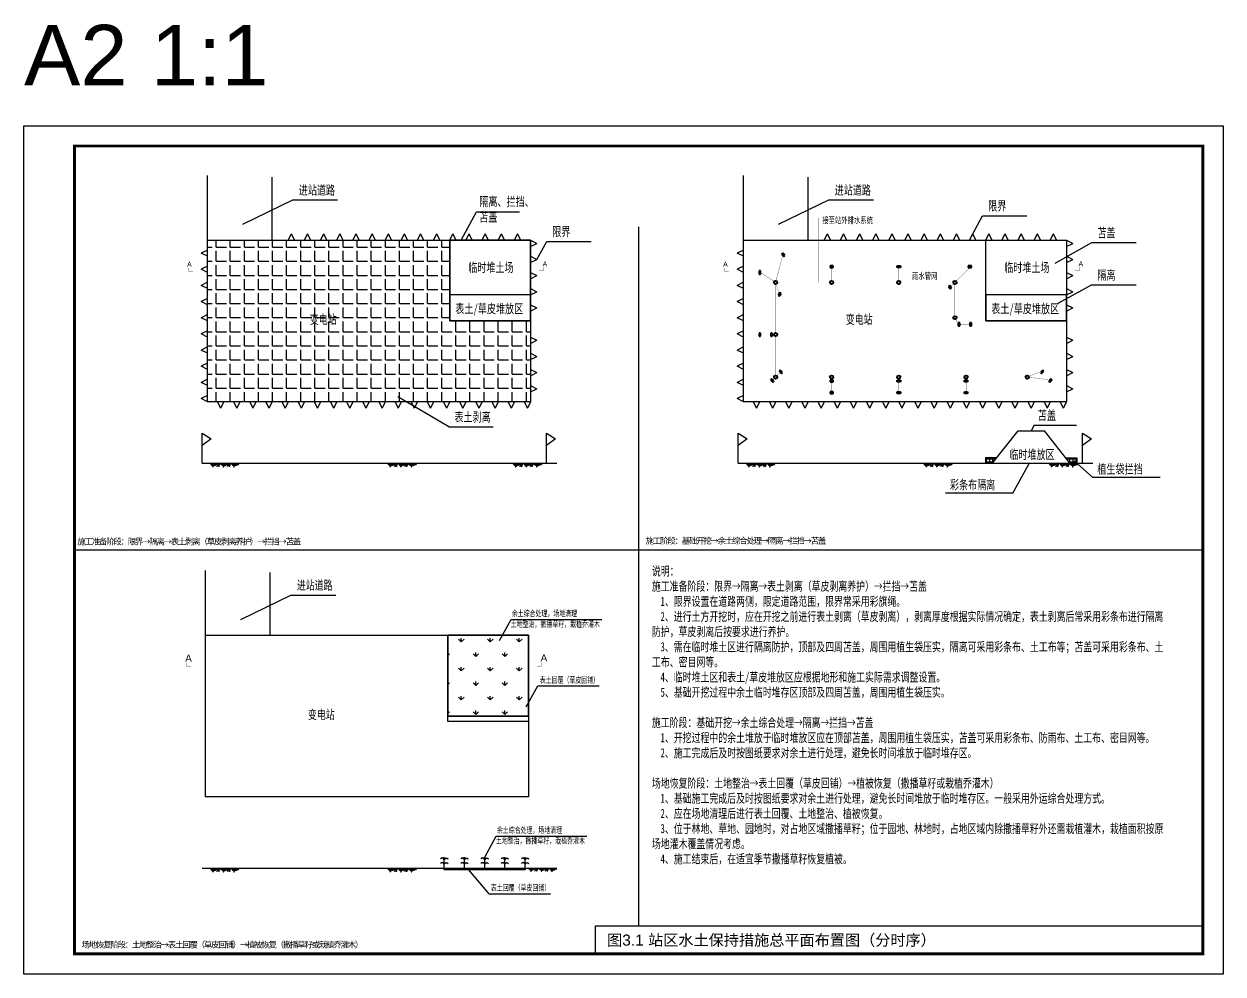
# Model space of a CAD drawing. Header units: millimetres. Extents: x 341 to 4563, y -2787 to 1016.
# Drawn here: x 341 to 935, y 149 to 619 of the extents above; entities that cross this region are included whole.
import ezdxf

# ---------------------------------------------------------------- set-up
doc = ezdxf.new("R2010")
doc.units = ezdxf.units.MM
doc.layers.add('yichutu', color=7, linetype='Continuous', true_color=0xffffff, plot=False)
for name, color, linetype in [('图名和图名范围', 7, 'Continuous'), ('表格图框层TK', 7, 'Continuous'), ('说明文字-多行文字', 7, 'Continuous')]:
    doc.layers.add(name, color=color, linetype=linetype)
doc.layers.add('雨水管', color=6, linetype='Continuous', lineweight=40)
doc.styles.add('HZ', font='romans.shx', dxfattribs={"width": 0.7, "bigfont": 'hztxt.shx'})
doc.styles.get("Standard").update_dxf_attribs({"font": 'arial.ttf'})

# ---------------------------------------------------------------- blocks, each defined once
blk = doc.blocks.new('草籽1')
h = blk.add_hatch(color=3)
h.dxf.hatch_style = 1
edge = h.paths.add_edge_path()
edge.add_spline(control_points=[(0, 6.63), (-0.4, 6.95), (-1.23, 7.6), (-2.09, 6.96), (-2.54, 6.63)], knot_values=[0, 0, 0, 0, 1.361866, 2.847641, 2.847641, 2.847641, 2.847641], degree=3, periodic=0)
edge.add_spline(control_points=[(-2.54, 6.63), (-2.08, 6.87), (-1.11, 7.37), (-0.38, 6.52), (0, 6.07)], knot_values=[0, 0, 0, 0, 1.379165, 2.944501, 2.944501, 2.944501, 2.944501], degree=3, periodic=0)
edge.add_line((0, 6.07), (0, 6.63))
edge = h.paths.add_edge_path()
edge.add_line((0, 3.02), (0, 3.59))
edge.add_spline(control_points=[(0, 3.59), (-0.4, 3.9), (-1.23, 4.55), (-2.09, 3.92), (-2.54, 3.59)], knot_values=[0, 0, 0, 0, 1.361866, 2.847641, 2.847641, 2.847641, 2.847641], degree=3, periodic=0)
edge.add_spline(control_points=[(-2.54, 3.59), (-2.08, 3.82), (-1.11, 4.33), (-0.38, 3.48), (0, 3.02)], knot_values=[0, 0, 0, 0, 1.379165, 2.944501, 2.944501, 2.944501, 2.944501], degree=3, periodic=0)
h = blk.add_hatch(color=3)
h.dxf.hatch_style = 1
edge = h.paths.add_edge_path()
edge.add_spline(control_points=[(0, 6.63), (0.4, 6.95), (1.23, 7.6), (2.09, 6.96), (2.54, 6.63)], knot_values=[0, 0, 0, 0, 1.361866, 2.847641, 2.847641, 2.847641, 2.847641], degree=3, periodic=0)
edge.add_spline(control_points=[(2.54, 6.63), (2.08, 6.87), (1.11, 7.37), (0.38, 6.52), (0, 6.07)], knot_values=[0, 0, 0, 0, 1.379165, 2.944501, 2.944501, 2.944501, 2.944501], degree=3, periodic=0)
edge.add_line((0, 6.07), (0, 6.63))
edge = h.paths.add_edge_path()
edge.add_line((0, 3.02), (0, 3.59))
edge.add_spline(control_points=[(0, 3.59), (0.4, 3.9), (1.23, 4.55), (2.09, 3.92), (2.54, 3.59)], knot_values=[0, 0, 0, 0, 1.361866, 2.847641, 2.847641, 2.847641, 2.847641], degree=3, periodic=0)
edge.add_spline(control_points=[(2.54, 3.59), (2.08, 3.82), (1.11, 4.33), (0.38, 3.48), (0, 3.02)], knot_values=[0, 0, 0, 0, 1.379165, 2.944501, 2.944501, 2.944501, 2.944501], degree=3, periodic=0)
at = {"color": 3}
blk.add_line((0, 0), (0, 7.77), dxfattribs=at)
for points in [[(0, 6.63), (-1.2, 7.27), (-2.54, 6.63)], [(0, 6.07), (-1.23, 7.04), (-2.54, 6.63)], [(0, 3.59), (-1.2, 4.23), (-2.54, 3.59)], [(0, 3.02), (-1.23, 4), (-2.54, 3.59)], [(0, 6.63), (1.2, 7.27), (2.54, 6.63)], [(0, 6.07), (1.23, 7.04), (2.54, 6.63)], [(0, 3.59), (1.2, 4.23), (2.54, 3.59)], [(0, 3.02), (1.23, 4), (2.54, 3.59)]]:
    blk.add_spline(points, degree=3, dxfattribs=at)
blk = doc.blocks.new('DM-00')
for p, q in [((-17.1, 0.1), (-17.2, -0.3)), ((-8.1, 0.1), (-8.2, -0.3)), ((-24.4, -0.1), (-24.2, -0.1)), ((-24.2, -0.1), (-24.1, -0.1)), ((-24.1, -0.1), (-24, -0.1)), ((-24, -0.1), (-23.8, -0.2)), ((-23.8, -0.2), (-23.6, -0.2)), ((-23.7, -0.4), (-23.8, -0.5)), ((-23.8, -0.5), (-23.7, -0.6)), ((-21.3, -0.4), (-23.7, -0.4)), ((-23.7, -0.6), (-22.5, -0.6)), ((-23.6, -0.2), (-23.4, -0.2)), ((-23.4, -0.2), (-23.3, -0.3)), ((-23.3, -0.7), (-23.4, -0.8)), ((-23.4, -0.8), (-23.4, -0.9)), ((-23.4, -0.9), (-23, -0.9)), ((-23.3, -0.3), (-22.8, -0.3)), ((-21.1, -0.7), (-23.3, -0.7)), ((-23, -0.9), (-22.8, -0.9)), ((-22.8, -0.3), (-22.7, -0.2)), ((-22.8, -0.9), (-22.7, -0.9)), ((-22.7, -1.2), (-22.8, -1.2)), ((-22.8, -1.2), (-22.7, -1.3)), ((-22.7, -0.2), (-22.5, -0.2)), ((-22.7, -0.9), (-22.5, -1)), ((-21.5, -1.2), (-22.7, -1.2)), ((-22.7, -1.3), (-22.4, -1.3)), ((-22.4, -2.5), (-22.6, -2.6)), ((-22.5, -0.2), (-22, -0.2)), ((-22.5, -0.6), (-22.3, -0.6)), ((-22.5, -1), (-22.1, -1)), ((-22.4, -1.3), (-22.3, -1.3)), ((-21.9, -1.4), (-22.4, -1.4)), ((-22.4, -1.4), (-22.4, -1.6)), ((-22.4, -1.6), (-22.3, -1.6)), ((-22.3, -2.3), (-22.4, -2.3)), ((-22.4, -2.3), (-22.3, -2.4)), ((-22.3, -2.4), (-22.4, -2.5)), ((-22.3, -0.6), (-21.7, -0.6)), ((-22.3, -1.3), (-22.1, -1.3)), ((-22.3, -1.6), (-22.1, -1.6)), ((-22.2, -1.8), (-22.3, -1.9)), ((-22.3, -1.9), (-22.2, -1.9)), ((-22.2, -2.1), (-22.3, -2.1)), ((-22.3, -2.1), (-22.2, -2.2)), ((-22.2, -2.2), (-22.3, -2.3)), ((-22.1, -1.8), (-22.2, -1.8)), ((-22.2, -1.9), (-22.1, -1.9)), ((-22.1, -2.1), (-22.2, -2.1)), ((-22.1, -1), (-21.9, -0.9)), ((-22.1, -1.3), (-22, -1.3)), ((-22.1, -1.6), (-22, -1.6)), ((-22, -1.7), (-22.1, -1.8)), ((-22.1, -1.9), (-22, -2)), ((-22, -2), (-22.1, -2.1)), ((-22, -0.2), (-21.9, -0.1)), ((-22, -1.3), (-21.8, -1.4)), ((-22, -1.6), (-21.9, -1.7)), ((-21.9, -1.7), (-22, -1.7)), ((-21.9, -0.1), (-20.9, -0.1)), ((-21.9, -0.9), (-21.3, -0.9)), ((-21.8, -1.5), (-21.9, -1.4)), ((-21.8, -1.4), (-21.5, -1.4)), ((-21.4, -1.5), (-21.8, -1.5)), ((-21.7, -0.6), (-21.5, -0.5)), ((-21.5, -0.5), (-21.1, -0.5)), ((-21.4, -1.2), (-21.5, -1.2)), ((-21.5, -1.4), (-21.4, -1.3)), ((-21.1, -1.2), (-21.4, -1.2)), ((-21.4, -1.3), (-21.3, -1.4)), ((-21.3, -1.4), (-21.4, -1.5)), ((-21.1, -0.4), (-21.3, -0.4)), ((-21.3, -0.9), (-21.2, -1)), ((-21.2, -1), (-21.1, -1)), ((-19, -0.4), (-21.1, -0.4)), ((-21.1, -0.5), (-20.8, -0.6)), ((-20.8, -0.8), (-21.1, -0.7)), ((-21.1, -1), (-21, -1)), ((-20.9, -1.2), (-21.1, -1.2)), ((-21, -1), (-20.9, -1)), ((-20.9, -0.1), (-20.8, -0.2)), ((-20.9, -1), (-20.6, -0.9)), ((-20.7, -1.2), (-20.9, -1.2)), ((-20.8, -0.2), (-20.3, -0.2)), ((-20.8, -0.6), (-19.9, -0.6)), ((-20.5, -0.8), (-20.8, -0.8)), ((-20.5, -1.2), (-20.7, -1.2)), ((-20.6, -0.9), (-20.5, -0.9)), ((-20.3, -0.8), (-20.5, -0.8)), ((-20.5, -0.9), (-20.4, -1)), ((-20.4, -1.2), (-20.5, -1.2)), ((-20.4, -1), (-20.2, -1)), ((-20.3, -1.2), (-20.4, -1.2)), ((-20.3, -0.2), (-18.5, -0.2)), ((-20.3, -0.2), (-18.5, -0.2)), ((-19.7, -0.8), (-20.3, -0.8)), ((-19.7, -0.8), (-20.3, -0.8)), ((-20.2, -1), (-20.3, -1.2)), ((-19.9, -0.6), (-19.8, -0.6)), ((-19.9, -0.6), (-19.8, -0.6)), ((-19.8, -0.6), (-19.7, -0.6)), ((-19.8, -0.6), (-19.7, -0.6)), ((-19.7, -0.6), (-19.6, -0.6)), ((-19.7, -0.6), (-19.6, -0.6)), ((-19.6, -0.8), (-19.7, -0.8)), ((-19.6, -0.8), (-19.7, -0.8)), ((-19.6, -0.6), (-19.6, -0.8)), ((-19.6, -0.6), (-19.6, -0.8)), ((-19, -1.9), (-19.1, -2.1)), ((-18.7, -0.3), (-19, -0.4)), ((-18.7, -0.3), (-19, -0.4)), ((-18.9, -1.8), (-19, -1.9)), ((-18.7, -1.6), (-18.9, -1.8)), ((-18.6, -0.3), (-18.7, -0.3)), ((-18.6, -0.3), (-18.7, -0.3)), ((-18.5, -1.6), (-18.7, -1.6)), ((-18.3, -0.3), (-18.6, -0.3)), ((-18.3, -0.3), (-18.6, -0.3)), ((-18.5, -0.2), (-18.3, -0.2)), ((-18.5, -0.2), (-18.3, -0.2)), ((-18.2, -1.3), (-18.5, -1.6)), ((-18.3, -0.2), (-18.2, -0.1)), ((-18.2, -0.1), (-18.3, -0.3)), ((-18.3, -0.2), (-18.2, -0.1)), ((-18.2, -0.1), (-18.3, -0.3)), ((-18.1, -1.3), (-18.2, -1.3)), ((-17.9, -1.1), (-18.1, -1.3)), ((-17.5, -0.8), (-17.9, -1.1)), ((-17.3, -0.3), (-17.5, -0.4)), ((-17.5, -0.4), (-17.5, -0.8)), ((-17.4, -2.1), (-17.5, -2.3)), ((-17.5, -2.3), (-17.5, -2.1)), ((-17.2, -2.1), (-17.4, -2.1)), ((-17.2, -0.3), (-17.3, -0.3)), ((-17.1, -1.8), (-17.2, -2.1)), ((-16.9, -1.1), (-17.1, -1.4)), ((-17.1, -1.4), (-17.1, -1.8)), ((-16.7, -0.9), (-16.9, -1.1)), ((-16.4, -0.3), (-16.7, -0.9)), ((-16.2, -0.1), (-16.4, -0.3)), ((-15.4, -0.1), (-15.2, -0.1)), ((-15.2, -0.1), (-15.1, -0.1)), ((-15.1, -0.1), (-15, -0.1)), ((-15, -0.1), (-14.8, -0.2)), ((-14.8, -0.2), (-14.6, -0.2)), ((-14.7, -0.4), (-14.8, -0.5)), ((-14.8, -0.5), (-14.7, -0.6)), ((-12.3, -0.4), (-14.7, -0.4)), ((-14.7, -0.6), (-13.5, -0.6)), ((-14.6, -0.2), (-14.4, -0.2)), ((-14.4, -0.2), (-14.3, -0.3)), ((-14.3, -0.7), (-14.4, -0.8)), ((-14.4, -0.8), (-14.4, -0.9)), ((-14.4, -0.9), (-14, -0.9)), ((-14.3, -0.3), (-13.8, -0.3)), ((-12.1, -0.7), (-14.3, -0.7)), ((-14, -0.9), (-13.8, -0.9)), ((-13.8, -0.3), (-13.7, -0.2)), ((-13.8, -0.9), (-13.7, -0.9)), ((-13.7, -1.2), (-13.8, -1.2)), ((-13.8, -1.2), (-13.7, -1.3)), ((-13.7, -0.2), (-13.5, -0.2)), ((-13.7, -0.9), (-13.5, -1)), ((-12.5, -1.2), (-13.7, -1.2)), ((-13.7, -1.3), (-13.4, -1.3)), ((-13.4, -2.5), (-13.6, -2.6)), ((-13.5, -0.2), (-13, -0.2)), ((-13.5, -0.6), (-13.3, -0.6)), ((-13.5, -1), (-13.1, -1)), ((-13.4, -1.3), (-13.3, -1.3)), ((-12.9, -1.4), (-13.4, -1.4)), ((-13.4, -1.4), (-13.4, -1.6)), ((-13.4, -1.6), (-13.3, -1.6)), ((-13.3, -2.3), (-13.4, -2.3)), ((-13.4, -2.3), (-13.3, -2.4)), ((-13.3, -2.4), (-13.4, -2.5)), ((-13.3, -0.6), (-12.7, -0.6)), ((-13.3, -1.3), (-13.1, -1.3)), ((-13.3, -1.6), (-13.1, -1.6)), ((-13.2, -1.8), (-13.3, -1.9)), ((-13.3, -1.9), (-13.2, -1.9)), ((-13.2, -2.1), (-13.3, -2.1)), ((-13.3, -2.1), (-13.2, -2.2)), ((-13.2, -2.2), (-13.3, -2.3)), ((-13.1, -1.8), (-13.2, -1.8)), ((-13.2, -1.9), (-13.1, -1.9)), ((-13.1, -2.1), (-13.2, -2.1)), ((-13.1, -1), (-12.9, -0.9)), ((-13.1, -1.3), (-13, -1.3)), ((-13.1, -1.6), (-13, -1.6)), ((-13, -1.7), (-13.1, -1.8)), ((-13.1, -1.9), (-13, -2)), ((-13, -2), (-13.1, -2.1)), ((-13, -0.2), (-12.9, -0.1)), ((-13, -1.3), (-12.8, -1.4)), ((-13, -1.6), (-12.9, -1.7)), ((-12.9, -1.7), (-13, -1.7)), ((-12.9, -0.1), (-11.9, -0.1)), ((-12.9, -0.9), (-12.3, -0.9)), ((-12.8, -1.5), (-12.9, -1.4)), ((-12.8, -1.4), (-12.5, -1.4)), ((-12.4, -1.5), (-12.8, -1.5)), ((-12.7, -0.6), (-12.5, -0.5)), ((-12.5, -0.5), (-12.1, -0.5)), ((-12.4, -1.2), (-12.5, -1.2)), ((-12.5, -1.4), (-12.4, -1.3)), ((-12.1, -1.2), (-12.4, -1.2)), ((-12.4, -1.3), (-12.3, -1.4)), ((-12.3, -1.4), (-12.4, -1.5)), ((-12.1, -0.4), (-12.3, -0.4)), ((-12.3, -0.9), (-12.2, -1)), ((-12.2, -1), (-12.1, -1)), ((-10, -0.4), (-12.1, -0.4)), ((-12.1, -0.5), (-11.8, -0.6)), ((-11.8, -0.8), (-12.1, -0.7)), ((-12.1, -1), (-12, -1)), ((-11.9, -1.2), (-12.1, -1.2)), ((-12, -1), (-11.9, -1)), ((-11.9, -0.1), (-11.8, -0.2)), ((-11.9, -1), (-11.6, -0.9)), ((-11.7, -1.2), (-11.9, -1.2)), ((-11.8, -0.2), (-11.3, -0.2)), ((-11.8, -0.6), (-10.9, -0.6)), ((-11.5, -0.8), (-11.8, -0.8)), ((-11.5, -1.2), (-11.7, -1.2)), ((-11.6, -0.9), (-11.5, -0.9)), ((-11.3, -0.8), (-11.5, -0.8)), ((-11.5, -0.9), (-11.4, -1)), ((-11.4, -1.2), (-11.5, -1.2)), ((-11.4, -1), (-11.2, -1)), ((-11.3, -1.2), (-11.4, -1.2)), ((-11.3, -0.2), (-9.5, -0.2)), ((-11.3, -0.2), (-9.5, -0.2)), ((-10.7, -0.8), (-11.3, -0.8)), ((-10.7, -0.8), (-11.3, -0.8)), ((-11.2, -1), (-11.3, -1.2)), ((-10.9, -0.6), (-10.8, -0.6)), ((-10.9, -0.6), (-10.8, -0.6)), ((-10.8, -0.6), (-10.7, -0.6)), ((-10.8, -0.6), (-10.7, -0.6)), ((-10.7, -0.6), (-10.6, -0.6)), ((-10.7, -0.6), (-10.6, -0.6)), ((-10.6, -0.8), (-10.7, -0.8)), ((-10.6, -0.8), (-10.7, -0.8)), ((-10.6, -0.6), (-10.6, -0.8)), ((-10.6, -0.6), (-10.6, -0.8)), ((-10, -1.9), (-10.1, -2.1)), ((-9.7, -0.3), (-10, -0.4)), ((-9.7, -0.3), (-10, -0.4)), ((-9.9, -1.8), (-10, -1.9)), ((-9.7, -1.6), (-9.9, -1.8)), ((-9.6, -0.3), (-9.7, -0.3)), ((-9.6, -0.3), (-9.7, -0.3)), ((-9.5, -1.6), (-9.7, -1.6)), ((-9.3, -0.3), (-9.6, -0.3)), ((-9.3, -0.3), (-9.6, -0.3)), ((-9.5, -0.2), (-9.3, -0.2)), ((-9.5, -0.2), (-9.3, -0.2)), ((-9.2, -1.3), (-9.5, -1.6)), ((-9.3, -0.2), (-9.2, -0.1)), ((-9.2, -0.1), (-9.3, -0.3)), ((-9.3, -0.2), (-9.2, -0.1)), ((-9.2, -0.1), (-9.3, -0.3)), ((-9.1, -1.3), (-9.2, -1.3)), ((-8.9, -1.1), (-9.1, -1.3)), ((-8.5, -0.8), (-8.9, -1.1)), ((-8.3, -0.3), (-8.5, -0.4)), ((-8.5, -0.4), (-8.5, -0.8)), ((-8.4, -2.1), (-8.5, -2.3)), ((-8.5, -2.3), (-8.5, -2.1)), ((-8.2, -2.1), (-8.4, -2.1)), ((-8.2, -0.3), (-8.3, -0.3)), ((-8.1, -1.8), (-8.2, -2.1)), ((-7.9, -1.1), (-8.1, -1.4)), ((-8.1, -1.4), (-8.1, -1.8)), ((-7.7, -0.9), (-7.9, -1.1)), ((-7.4, -0.3), (-7.7, -0.9)), ((-7.2, -0.1), (-7.4, -0.3)), ((-6.4, -0.1), (-6.2, -0.1)), ((-6.2, -0.1), (-6.1, -0.1)), ((-6.1, -0.1), (-6, -0.1)), ((-6, -0.1), (-5.8, -0.2)), ((-5.8, -0.2), (-5.6, -0.2)), ((-5.7, -0.4), (-5.8, -0.5)), ((-5.8, -0.5), (-5.7, -0.6)), ((-3.3, -0.4), (-5.7, -0.4)), ((-5.7, -0.6), (-4.5, -0.6)), ((-5.6, -0.2), (-5.4, -0.2)), ((-5.4, -0.2), (-5.3, -0.3)), ((-5.3, -0.7), (-5.4, -0.8)), ((-5.4, -0.8), (-5.4, -0.9)), ((-5.4, -0.9), (-5, -0.9)), ((-5.3, -0.3), (-4.8, -0.3)), ((-3.1, -0.7), (-5.3, -0.7)), ((-5, -0.9), (-4.8, -0.9)), ((-4.8, -0.3), (-4.7, -0.2)), ((-4.8, -0.9), (-4.7, -0.9)), ((-4.7, -1.2), (-4.8, -1.2)), ((-4.8, -1.2), (-4.7, -1.3)), ((-4.7, -0.2), (-4.5, -0.2)), ((-4.7, -0.9), (-4.5, -1)), ((-3.5, -1.2), (-4.7, -1.2)), ((-4.7, -1.3), (-4.4, -1.3)), ((-4.4, -2.5), (-4.6, -2.6)), ((-4.5, -0.2), (-4, -0.2)), ((-4.5, -0.6), (-4.3, -0.6)), ((-4.5, -1), (-4.1, -1)), ((-4.4, -1.3), (-4.3, -1.3)), ((-3.9, -1.4), (-4.4, -1.4)), ((-4.4, -1.4), (-4.4, -1.6)), ((-4.4, -1.6), (-4.3, -1.6)), ((-4.3, -2.3), (-4.4, -2.3)), ((-4.4, -2.3), (-4.3, -2.4)), ((-4.3, -2.4), (-4.4, -2.5)), ((-4.3, -0.6), (-3.7, -0.6)), ((-4.3, -1.3), (-4.1, -1.3)), ((-4.3, -1.6), (-4.1, -1.6)), ((-4.2, -1.8), (-4.3, -1.9)), ((-4.3, -1.9), (-4.2, -1.9)), ((-4.2, -2.1), (-4.3, -2.1)), ((-4.3, -2.1), (-4.2, -2.2)), ((-4.2, -2.2), (-4.3, -2.3)), ((-4.1, -1.8), (-4.2, -1.8)), ((-4.2, -1.9), (-4.1, -1.9)), ((-4.1, -2.1), (-4.2, -2.1)), ((-4.1, -1), (-3.9, -0.9)), ((-4.1, -1.3), (-4, -1.3)), ((-4.1, -1.6), (-4, -1.6)), ((-4, -1.7), (-4.1, -1.8)), ((-4.1, -1.9), (-4, -2)), ((-4, -2), (-4.1, -2.1)), ((-4, -0.2), (-3.9, -0.1)), ((-4, -1.3), (-3.8, -1.4)), ((-4, -1.6), (-3.9, -1.7)), ((-3.9, -1.7), (-4, -1.7)), ((-3.9, -0.1), (-2.9, -0.1)), ((-3.9, -0.9), (-3.3, -0.9)), ((-3.8, -1.5), (-3.9, -1.4)), ((-3.8, -1.4), (-3.5, -1.4)), ((-3.4, -1.5), (-3.8, -1.5)), ((-3.7, -0.6), (-3.5, -0.5)), ((-3.5, -0.5), (-3.1, -0.5)), ((-3.4, -1.2), (-3.5, -1.2)), ((-3.5, -1.4), (-3.4, -1.3)), ((-3.1, -1.2), (-3.4, -1.2)), ((-3.4, -1.3), (-3.3, -1.4)), ((-3.3, -1.4), (-3.4, -1.5)), ((-3.1, -0.4), (-3.3, -0.4)), ((-3.3, -0.9), (-3.2, -1)), ((-3.2, -1), (-3.1, -1)), ((-1, -0.4), (-3.1, -0.4)), ((-3.1, -0.5), (-2.8, -0.6)), ((-2.8, -0.8), (-3.1, -0.7)), ((-3.1, -1), (-3, -1)), ((-2.9, -1.2), (-3.1, -1.2)), ((-3, -1), (-2.9, -1)), ((-2.9, -0.1), (-2.8, -0.2)), ((-2.9, -1), (-2.6, -0.9)), ((-2.7, -1.2), (-2.9, -1.2)), ((-2.8, -0.2), (-2.3, -0.2)), ((-2.8, -0.6), (-1.9, -0.6)), ((-2.5, -0.8), (-2.8, -0.8)), ((-2.5, -1.2), (-2.7, -1.2)), ((-2.6, -0.9), (-2.5, -0.9)), ((-2.3, -0.8), (-2.5, -0.8)), ((-2.5, -0.9), (-2.4, -1)), ((-2.4, -1.2), (-2.5, -1.2)), ((-2.4, -1), (-2.2, -1)), ((-2.3, -1.2), (-2.4, -1.2)), ((-2.3, -0.2), (-0.5, -0.2)), ((-1.7, -0.8), (-2.3, -0.8)), ((-2.2, -1), (-2.3, -1.2)), ((-1.9, -0.6), (-1.8, -0.6)), ((-1.8, -0.6), (-1.7, -0.6)), ((-1.7, -0.6), (-1.6, -0.6)), ((-1.6, -0.8), (-1.7, -0.8)), ((-1.6, -0.6), (-1.6, -0.8)), ((-0.7, -0.3), (-1, -0.4)), ((-0.6, -0.3), (-0.7, -0.3)), ((-0.3, -0.3), (-0.6, -0.3)), ((-0.5, -0.2), (-0.3, -0.2)), ((-0.3, -0.2), (-0.2, -0.1)), ((-0.2, -0.1), (-0.3, -0.3))]:
    blk.add_line(p, q)
blk = doc.blocks.new('swysk_GHZT')
for p, q in [((-2.5, 2.5), (-2.5, 0)), ((2.5, 2.5), (-2.5, 2.5)), ((-2.5, 0), (2.5, 0)), ((0, 2.5), (0, 0)), ((2.5, 0), (2.5, 2.5))]:
    blk.add_line(p, q)
for points in [[(0, 0), (-2.5, 0), (-2.5, 2.5)], [(-2.5, 2.5), (0, 2.5), (0, 0)]]:
    blk.add_solid(points)
blk = doc.blocks.new('yct-594-420-594-420-1-2000')
at = {"layer": 'yichutu', "color": 7, "true_color": 0xffffff}
blk.add_lwpolyline([(0, 0), (0, 420), (594, 420), (594, 0)], close=True, dxfattribs=at)
blk.add_text('A2 1:1', height=30, dxfattribs=at).set_placement((0, 440))

msp = doc.modelspace()

# ---------------------------------------------------------------- hatches: boundary and pattern name
h = msp.add_hatch()
h.set_pattern_fill('ANGLE', color=256)
h.set_pattern_definition([(0, (-1302.8615, -1705.4885), (0, 6.985), [5.08, -1.905]), (90, (-1302.8615, -1705.4885), (-6.985, 4e-16), [5.08, -1.905])])
h.paths.add_polyline_path([(592.14, 472.21), (552.14, 472.21), (552.14, 432.21), (592.14, 432.21)])
h.paths.add_polyline_path([(552.14, 512.21), (432.14, 512.21), (432.14, 432.21), (552.14, 432.21), (552.14, 472.21)])
h.paths.add_polyline_path([(481.5, 468.19), (497.56, 468.19), (497.56, 477.05), (481.5, 477.05)], flags=24)
h = msp.add_hatch()
h.set_pattern_fill('NET', color=256, scale=0.5)
h.set_pattern_definition([(0, (-2707.7882, 2135.9186), (0, 1.5875), []), (90, (-2707.7882, 2135.9186), (-1.5875, 1e-16), [])])
h.paths.add_polyline_path([(862.79, 404.49), (857.23, 404.49), (859.54, 401.57), (862.79, 401.56)])
h.paths.add_polyline_path([(823.13, 404.49), (817.56, 404.49), (817.56, 401.58), (820.82, 401.58)])
at = {"true_color": 0x139b48}
h = msp.add_hatch(dxfattribs=at)
h.set_pattern_fill('GRASS', color=114, scale=0.4, style=0)
h.set_pattern_definition([(90, (-1302.8615, -1705.4885), (-7.184205, 7.184205), [1.905, -12.46341]), (45, (-1302.861, -1705.489), (-7.184205, 7.184205), [1.905, -8.255]), (135, (-1302.861, -1705.489), (-7.184205, -7.184205), [1.905, -8.255])])
h.paths.add_polyline_path([(551.19, 316.54), (551.19, 276.54), (591.19, 276.54), (591.19, 316.54)])

# ---------------------------------------------------------------- linework, layer by layer
for p, q in [((432.14, 512.21), (432.14, 544.25)), ((464.14, 512.21), (464.14, 543.38)), ((697.65, 512.21), (697.65, 544.25)), ((729.65, 512.21), (729.65, 543.38)), ((474.59, 532.11), (449.39, 519.91)), ((474.59, 532.11), (496.59, 532.11)), ((740.1, 532.11), (714.9, 519.91)), ((740.1, 532.11), (762.1, 532.11)), ((557.74, 512.21), (565.34, 526.2)), ((565.34, 526.2), (586.71, 526.2)), ((811.22, 515.38), (816.08, 524.32)), ((816.08, 524.32), (838.08, 524.32)), ((645.7, 518.81), (645.7, 172.74)), ((645.7, 518.81), (645.7, 172.74)), ((595.31, 502.64), (600.17, 511.59)), ((600.17, 511.59), (622.17, 511.59)), ((852.11, 500.86), (870.2, 510.98)), ((870.2, 510.98), (892.2, 510.98)), ((870.2, 490.05), (853.4, 480.93)), ((870.2, 490.05), (892.2, 490.05)), ((551.68, 419.79), (526.48, 434.6)), ((551.68, 419.79), (573.68, 419.79)), ((841.57, 420.61), (840.18, 417.75)), ((841.57, 420.61), (862.69, 420.61)), ((823.13, 404.49), (817.56, 404.49)), ((817.56, 404.49), (817.56, 401.58)), ((857.23, 404.49), (862.79, 404.49)), ((862.79, 404.49), (862.79, 401.56)), ((605.24, 401.56), (429.43, 401.56)), ((870.76, 401.56), (694.94, 401.56)), ((831.04, 386.89), (839.19, 401.56)), ((870.67, 394.63), (861.46, 402.95)), ((904.06, 394.63), (870.67, 394.63)), ((831.04, 386.89), (797.65, 386.89)), ((366.2, 358.81), (925.2, 358.81)), ((366.2, 358.81), (925.2, 358.81)), ((431.19, 316.54), (431.19, 348.58)), ((463.19, 316.54), (463.19, 347.72)), ((473.64, 336.45), (448.44, 324.24)), ((473.64, 336.45), (495.64, 336.45)), ((576.83, 313.92), (582.56, 324.31)), ((582.56, 324.31), (627.43, 324.31)), ((589.96, 281.07), (595.69, 291.46)), ((595.69, 291.46), (626.16, 291.46)), ((569.43, 206.63), (575.16, 217.03)), ((575.16, 217.03), (620.03, 217.03)), ((605.24, 201), (429.43, 201)), ((561.27, 200.58), (571.5, 188.57)), ((571.5, 188.57), (601.97, 188.57))]:
    msp.add_line(p, q)
at = {"color": 1}
for p, q in [((429.43, 416.57), (433.9, 413.75)), ((600.01, 416.57), (604.48, 413.75)), ((694.94, 416.57), (699.41, 413.75)), ((865.52, 416.57), (869.99, 413.75)), ((433.9, 413.75), (429.43, 410.5)), ((604.48, 413.75), (600.01, 410.5)), ((699.41, 413.75), (694.94, 410.5)), ((869.99, 413.75), (865.52, 410.5))]:
    msp.add_line(p, q, dxfattribs=at)
at = {"color": 6}
for p, q in [((820.82, 401.58), (833.66, 417.75)), ((833.66, 417.75), (846.7, 417.75)), ((859.54, 401.57), (846.7, 417.75))]:
    msp.add_line(p, q, dxfattribs=at)
for points in [[(432.14, 512.21), (592.14, 512.21), (592.14, 432.21), (432.14, 432.21)], [(552.14, 512.21), (592.14, 512.21), (592.14, 472.21), (552.14, 472.21)], [(592.14, 512.21), (552.14, 512.21), (552.14, 472.21), (592.14, 472.21)], [(592.14, 512.21), (552.14, 512.21), (552.14, 472.21), (592.14, 472.21)], [(592.14, 512.21), (552.14, 512.21), (552.14, 472.21), (592.14, 472.21)], [(592.14, 512.21), (552.14, 512.21), (552.14, 472.21), (592.14, 472.21)], [(697.65, 512.21), (857.65, 512.21), (857.65, 432.21), (697.65, 432.21)], [(817.65, 512.21), (857.65, 512.21), (857.65, 472.21), (817.65, 472.21)], [(552.14, 472.21), (592.14, 472.21), (592.14, 485.08), (552.14, 485.08)], [(817.65, 472.21), (857.65, 472.21), (857.65, 485.08), (817.65, 485.08)], [(431.19, 316.54), (591.19, 316.54), (591.19, 236.54), (431.19, 236.54)], [(551.19, 316.54), (591.19, 316.54), (591.19, 276.54), (551.19, 276.54)], [(591.19, 316.54), (551.19, 316.54), (551.19, 276.54), (591.19, 276.54)], [(551.19, 316.54), (551.19, 276.54), (591.19, 276.54), (591.19, 316.54), (551.19, 316.54)], [(591.19, 316.54), (551.19, 316.54), (551.19, 276.54), (591.19, 276.54)], [(551.19, 276.54), (591.19, 276.54), (591.19, 273.87), (551.19, 273.87)], [(549.43, 201), (589.43, 201), (589.43, 200.33), (549.43, 200.33)]]:
    msp.add_lwpolyline(points, close=True)
for points in [[(472.14, 512.21), (473.71, 515.38)], [(475.27, 512.21), (473.71, 515.38)], [(480.14, 512.21), (481.71, 515.38)], [(483.27, 512.21), (481.71, 515.38)], [(488.14, 512.21), (489.71, 515.38)], [(491.27, 512.21), (489.71, 515.38)], [(496.14, 512.21), (497.71, 515.38)], [(499.27, 512.21), (497.71, 515.38)], [(504.14, 512.21), (505.71, 515.38)], [(507.27, 512.21), (505.71, 515.38)], [(512.14, 512.21), (513.71, 515.38)], [(515.27, 512.21), (513.71, 515.38)], [(520.14, 512.21), (521.71, 515.38)], [(523.27, 512.21), (521.71, 515.38)], [(528.14, 512.21), (529.71, 515.38)], [(531.27, 512.21), (529.71, 515.38)], [(536.14, 512.21), (537.71, 515.38)], [(539.27, 512.21), (537.71, 515.38)], [(544.14, 512.21), (545.71, 515.38)], [(547.27, 512.21), (545.71, 515.38)], [(552.14, 512.21), (553.71, 515.38)], [(555.27, 512.21), (553.71, 515.38)], [(560.14, 512.21), (561.71, 515.38)], [(563.27, 512.21), (561.71, 515.38)], [(568.14, 512.21), (569.71, 515.38)], [(571.27, 512.21), (569.71, 515.38)], [(576.14, 512.21), (577.71, 515.38)], [(579.27, 512.21), (577.71, 515.38)], [(584.14, 512.21), (585.71, 515.38)], [(587.27, 512.21), (585.71, 515.38)], [(592.14, 512.21), (595.31, 510.64)], [(737.65, 512.21), (739.22, 515.38)], [(740.78, 512.21), (739.22, 515.38)], [(745.65, 512.21), (747.22, 515.38)], [(748.78, 512.21), (747.22, 515.38)], [(753.65, 512.21), (755.22, 515.38)], [(756.78, 512.21), (755.22, 515.38)], [(761.65, 512.21), (763.22, 515.38)], [(764.78, 512.21), (763.22, 515.38)], [(769.65, 512.21), (771.22, 515.38)], [(772.78, 512.21), (771.22, 515.38)], [(777.65, 512.21), (779.22, 515.38)], [(780.78, 512.21), (779.22, 515.38)], [(785.65, 512.21), (787.22, 515.38)], [(788.78, 512.21), (787.22, 515.38)], [(793.65, 512.21), (795.22, 515.38)], [(796.78, 512.21), (795.22, 515.38)], [(801.65, 512.21), (803.22, 515.38)], [(804.78, 512.21), (803.22, 515.38)], [(809.65, 512.21), (811.22, 515.38)], [(812.78, 512.21), (811.22, 515.38)], [(817.65, 512.21), (819.22, 515.38)], [(820.78, 512.21), (819.22, 515.38)], [(825.65, 512.21), (827.22, 515.38)], [(828.78, 512.21), (827.22, 515.38)], [(833.65, 512.21), (835.22, 515.38)], [(836.78, 512.21), (835.22, 515.38)], [(841.65, 512.21), (843.22, 515.38)], [(844.78, 512.21), (843.22, 515.38)], [(849.65, 512.21), (851.22, 515.38)], [(852.78, 512.21), (851.22, 515.38)], [(857.65, 512.21), (860.82, 510.64)], [(432.14, 507.34), (428.98, 505.77)], [(432.14, 504.21), (428.98, 505.77)], [(592.14, 509.08), (595.31, 510.64)], [(697.65, 507.34), (694.49, 505.77)], [(697.65, 504.21), (694.49, 505.77)], [(857.65, 509.08), (860.82, 510.64)], [(432.14, 499.34), (428.98, 497.77)], [(592.14, 504.21), (595.31, 502.64)], [(592.14, 501.08), (595.31, 502.64)], [(697.65, 499.34), (694.49, 497.77)], [(857.65, 504.21), (860.82, 502.64)], [(857.65, 501.08), (860.82, 502.64)], [(432.14, 496.21), (428.98, 497.77)], [(592.14, 496.21), (595.31, 494.64)], [(592.14, 493.08), (595.31, 494.64)], [(697.65, 496.21), (694.49, 497.77)], [(857.65, 496.21), (860.82, 494.64)], [(857.65, 493.08), (860.82, 494.64)], [(432.14, 491.34), (428.98, 489.77)], [(432.14, 488.21), (428.98, 489.77)], [(592.14, 488.21), (595.31, 486.64)], [(697.65, 491.34), (694.49, 489.77)], [(697.65, 488.21), (694.49, 489.77)], [(857.65, 488.21), (860.82, 486.64)], [(432.14, 483.34), (428.98, 481.77)], [(432.14, 480.21), (428.98, 481.77)], [(592.14, 485.08), (595.31, 486.64)], [(697.65, 483.34), (694.49, 481.77)], [(697.65, 480.21), (694.49, 481.77)], [(857.65, 485.08), (860.82, 486.64)], [(432.14, 475.34), (428.98, 473.77)], [(592.14, 480.21), (595.31, 478.64)], [(592.14, 477.08), (595.31, 478.64)], [(697.65, 475.34), (694.49, 473.77)], [(857.65, 480.21), (860.82, 478.64)], [(857.65, 477.08), (860.82, 478.64)], [(432.14, 472.21), (428.98, 473.77)], [(697.65, 472.21), (694.49, 473.77)], [(432.14, 467.34), (428.98, 465.77)], [(432.14, 464.21), (428.98, 465.77)], [(592.14, 464.21), (595.31, 462.64)], [(697.65, 467.34), (694.49, 465.77)], [(697.65, 464.21), (694.49, 465.77)], [(857.65, 464.21), (860.82, 462.64)], [(432.14, 459.34), (428.98, 457.77)], [(432.14, 456.21), (428.98, 457.77)], [(592.14, 461.08), (595.31, 462.64)], [(697.65, 459.34), (694.49, 457.77)], [(697.65, 456.21), (694.49, 457.77)], [(857.65, 461.08), (860.82, 462.64)], [(592.14, 456.21), (595.31, 454.64)], [(592.14, 453.08), (595.31, 454.64)], [(857.65, 456.21), (860.82, 454.64)], [(857.65, 453.08), (860.82, 454.64)], [(432.14, 451.34), (428.98, 449.77)], [(432.14, 448.21), (428.98, 449.77)], [(592.14, 448.21), (595.31, 446.64)], [(592.14, 445.08), (595.31, 446.64)], [(697.65, 451.34), (694.49, 449.77)], [(697.65, 448.21), (694.49, 449.77)], [(857.65, 448.21), (860.82, 446.64)], [(857.65, 445.08), (860.82, 446.64)], [(432.14, 443.34), (428.98, 441.77)], [(432.14, 440.21), (428.98, 441.77)], [(592.14, 440.21), (595.31, 438.64)], [(697.65, 443.34), (694.49, 441.77)], [(697.65, 440.21), (694.49, 441.77)], [(857.65, 440.21), (860.82, 438.64)], [(432.14, 435.34), (428.98, 433.77)], [(432.14, 432.21), (428.98, 433.77)], [(592.14, 437.08), (595.31, 438.64)], [(697.65, 435.34), (694.49, 433.77)], [(697.65, 432.21), (694.49, 433.77)], [(857.65, 437.08), (860.82, 438.64)], [(437.01, 432.21), (438.58, 429.04)], [(440.14, 432.21), (438.58, 429.04)], [(445.01, 432.21), (446.58, 429.04)], [(448.14, 432.21), (446.58, 429.04)], [(453.01, 432.21), (454.58, 429.04)], [(456.14, 432.21), (454.58, 429.04)], [(461.01, 432.21), (462.58, 429.04)], [(464.14, 432.21), (462.58, 429.04)], [(469.01, 432.21), (470.58, 429.04)], [(472.14, 432.21), (470.58, 429.04)], [(477.01, 432.21), (478.58, 429.04)], [(480.14, 432.21), (478.58, 429.04)], [(485.01, 432.21), (486.58, 429.04)], [(488.14, 432.21), (486.58, 429.04)], [(493.01, 432.21), (494.58, 429.04)], [(496.14, 432.21), (494.58, 429.04)], [(501.01, 432.21), (502.58, 429.04)], [(504.14, 432.21), (502.58, 429.04)], [(509.01, 432.21), (510.58, 429.04)], [(512.14, 432.21), (510.58, 429.04)], [(517.01, 432.21), (518.58, 429.04)], [(520.14, 432.21), (518.58, 429.04)], [(525.01, 432.21), (526.58, 429.04)], [(528.14, 432.21), (526.58, 429.04)], [(533.01, 432.21), (534.58, 429.04)], [(536.14, 432.21), (534.58, 429.04)], [(541.01, 432.21), (542.58, 429.04)], [(544.14, 432.21), (542.58, 429.04)], [(549.01, 432.21), (550.58, 429.04)], [(552.14, 432.21), (550.58, 429.04)], [(557.01, 432.21), (558.58, 429.04)], [(560.14, 432.21), (558.58, 429.04)], [(565.01, 432.21), (566.58, 429.04)], [(568.14, 432.21), (566.58, 429.04)], [(573.01, 432.21), (574.58, 429.04)], [(576.14, 432.21), (574.58, 429.04)], [(581.01, 432.21), (582.58, 429.04)], [(584.14, 432.21), (582.58, 429.04)], [(589.01, 432.21), (590.58, 429.04)], [(592.14, 432.21), (590.58, 429.04)], [(702.52, 432.21), (704.09, 429.04)], [(705.65, 432.21), (704.09, 429.04)], [(710.52, 432.21), (712.09, 429.04)], [(713.65, 432.21), (712.09, 429.04)], [(718.52, 432.21), (720.09, 429.04)], [(721.65, 432.21), (720.09, 429.04)], [(726.52, 432.21), (728.09, 429.04)], [(729.65, 432.21), (728.09, 429.04)], [(734.52, 432.21), (736.09, 429.04)], [(737.65, 432.21), (736.09, 429.04)], [(742.52, 432.21), (744.09, 429.04)], [(745.65, 432.21), (744.09, 429.04)], [(750.52, 432.21), (752.09, 429.04)], [(753.65, 432.21), (752.09, 429.04)], [(758.52, 432.21), (760.09, 429.04)], [(761.65, 432.21), (760.09, 429.04)], [(766.52, 432.21), (768.09, 429.04)], [(769.65, 432.21), (768.09, 429.04)], [(774.52, 432.21), (776.09, 429.04)], [(777.65, 432.21), (776.09, 429.04)], [(782.52, 432.21), (784.09, 429.04)], [(785.65, 432.21), (784.09, 429.04)], [(790.52, 432.21), (792.09, 429.04)], [(793.65, 432.21), (792.09, 429.04)], [(798.52, 432.21), (800.09, 429.04)], [(801.65, 432.21), (800.09, 429.04)], [(806.52, 432.21), (808.09, 429.04)], [(809.65, 432.21), (808.09, 429.04)], [(814.52, 432.21), (816.09, 429.04)], [(817.65, 432.21), (816.09, 429.04)], [(822.52, 432.21), (824.09, 429.04)], [(825.65, 432.21), (824.09, 429.04)], [(830.52, 432.21), (832.09, 429.04)], [(833.65, 432.21), (832.09, 429.04)], [(838.52, 432.21), (840.09, 429.04)], [(841.65, 432.21), (840.09, 429.04)], [(846.52, 432.21), (848.09, 429.04)], [(849.65, 432.21), (848.09, 429.04)], [(854.52, 432.21), (856.09, 429.04)], [(857.65, 432.21), (856.09, 429.04)]]:
    msp.add_lwpolyline(points)
at = {"color": 7, "const_width": 0.159}
for points in [[(422.77, 498.67), (422.77, 496.82), (424.86, 496.82)], [(598.4, 498.83), (598.4, 496.97), (596.31, 496.97)], [(688.28, 498.67), (688.28, 496.82), (690.37, 496.82)], [(863.91, 498.83), (863.91, 496.97), (861.82, 496.97)], [(421.82, 303.01), (421.82, 301.16), (423.91, 301.16)], [(597.45, 303.16), (597.45, 301.31), (595.35, 301.31)]]:
    msp.add_lwpolyline(points, dxfattribs=at)
at = {"color": 1}
for points in [[(429.43, 401.82), (429.43, 416.57)], [(600.01, 401.82), (600.01, 416.57)], [(694.94, 401.82), (694.94, 416.57)], [(865.52, 401.82), (865.52, 416.57)]]:
    msp.add_lwpolyline(points, dxfattribs=at)
at = {"layer": '图名和图名范围'}
msp.add_lwpolyline([(624.25, 172.74), (925.2, 172.74), (925.2, 158.81), (624.25, 158.81)], close=True, dxfattribs=at)
at = {"layer": '表格图框层TK', "color": 121, "linetype": 'ByBlock'}
msp.add_lwpolyline([(341.2, 148.81), (341.2, 568.81), (935.2, 568.81), (935.2, 148.81), (341.2, 148.81)], dxfattribs=at)
at = {"layer": '表格图框层TK', "color": 121, "linetype": 'ByBlock', "const_width": 1.4}
msp.add_lwpolyline([(366.2, 158.81), (366.2, 558.81), (925.2, 558.81), (925.2, 158.81), (366.2, 158.81)], dxfattribs=at)
at = {"layer": '雨水管'}
for points, const_width in [([(735.05, 491.32), (735.05, 523.21)], 0.163), ([(713.72, 492.11), (717.08, 504.68)], 0.131), ([(706.11, 496.22), (712.83, 491.77)], 0.131), ([(741.28, 498.72), (741.28, 492.13)], 0.131), ([(774.6, 498.72), (774.6, 492.13)], 0.0817), ([(809.76, 498.72), (802.94, 491.89)], 0.131), ([(713.51, 466.25), (713.51, 490.5)], 0.131), ([(715.36, 485.76), (713.77, 490.54)], 0.131), ([(729.44, 491.32), (714.33, 491.32)], 0.131), ([(740.46, 491.32), (729.44, 491.32)], 0.131), ([(751.91, 491.32), (742.1, 491.32)], 0.131), ([(773.78, 491.32), (753.77, 491.32)], 0.131), ([(797.09, 491.32), (775.41, 491.32)], 0.131), ([(801.54, 491.32), (797.78, 491.32)], 0.131), ([(800.23, 489.19), (801.78, 490.74)], 0.131), ([(802.36, 474.66), (802.36, 490.5)], 0.131), ([(803.99, 470.57), (802.73, 473.11)], 0.131), ([(809.76, 470.57), (804.76, 470.57)], 0.131), ([(706.11, 465.43), (712.7, 465.43)], 0.131), ([(713.51, 445.26), (713.51, 464.61)], 0.131), ([(713.51, 445.26), (713.51, 464.61)], 0.131), ([(715.85, 446.78), (714.09, 445.02)], 0.131), ([(845.34, 447.28), (838.98, 444.73)], 0.131), ([(712.11, 443.04), (712.94, 443.87)], 0.131), ([(740.46, 444.44), (714.33, 444.44)], 0.131), ([(741.28, 437.04), (741.28, 443.63)], 0.131), ([(751.91, 444.44), (742.1, 444.44)], 0.131), ([(773.78, 444.44), (753.77, 444.44)], 0.131), ([(774.6, 437.04), (774.6, 443.63)], 0.131), ([(785.23, 444.44), (775.41, 444.44)], 0.131), ([(807.1, 444.44), (787.09, 444.44)], 0.131), ([(807.91, 437.04), (807.91, 443.63)], 0.131), ([(837.39, 444.44), (809.67, 444.44)], 0.131), ([(839.02, 444.34), (849.42, 443.04)], 0.131)]:
    msp.add_lwpolyline(points, dxfattribs=dict(at, const_width=const_width))
for centre in [(713.51, 491.32), (741.28, 491.32), (774.6, 491.32), (802.36, 491.32), (802.36, 473.84), (713.51, 465.43), (713.51, 444.44), (741.28, 444.44), (774.6, 444.44), (807.91, 444.44), (838.21, 444.44)]:
    msp.add_circle(centre, 0.817, dxfattribs=at)

# ---------------------------------------------------------------- block references
at = {"color": 7, "xscale": 0.5788148928913461, "yscale": 0.5788148928913461, "zscale": 0.5788148928913461, "rotation": 359.7668013755782}
for p in [(447.7, 401.31), (535.6, 401.31), (597.7, 401.31), (713.21, 401.31), (801.11, 401.31), (863.21, 401.31), (447.7, 200.74), (535.6, 200.74), (605.22, 200.98)]:
    msp.add_blockref('DM-00', p, dxfattribs=at)
at = {"xscale": 0.7246946680384564, "yscale": 0.7246946680384564, "zscale": 0.7246946680384564}
for p in [(549.43, 201), (559.43, 201), (569.43, 201), (579.43, 201), (589.43, 201)]:
    msp.add_blockref('草籽1', p, dxfattribs=at)
at = {"layer": 'yichutu'}
msp.add_blockref('yct-594-420-594-420-1-2000', (341.2, 148.81), dxfattribs=at)
at = {"layer": '雨水管'}
for p, xscale, yscale, zscale, rotation in [((717.62, 505.22), 0.3062299940317163, 0.3062299940317163, 0.3062299940317163, 135), ((706.11, 496.22), 0.3062299940317164, 0.3062299940317164, 0.3062299940317164, 90), ((800.23, 489.19), 0.3062299940317163, 0.3062299940317163, 0.3062299940317163, 135), ((715.23, 485.63), 0.3062299940317164, 0.3062299940317164, 0.3062299940317164, 232.8258755933357), ((804.76, 470.57), 0.3062299940317164, 0.3062299940317164, 0.3062299940317164, 90), ((810.53, 470.57), 0.3062299940317164, 0.3062299940317164, 0.3062299940317164, 90), ((706.11, 465.43), 0.3062299940317164, 0.3062299940317164, 0.3062299940317164, 90), ((711.88, 465.43), 0.3062299940317164, 0.3062299940317164, 0.3062299940317164, 90), ((716.43, 447.28), 0.3062299940317163, 0.3062299940317163, 0.3062299940317163, 135), ((845.34, 447.28), 0.3062299940317164, 0.3062299940317164, 0.3062299940317164, 224.9999999999999), ((712.11, 443.04), 0.3062299940317163, 0.3062299940317163, 0.3062299940317163, 135), ((849.42, 443.04), 0.3062299940317164, 0.3062299940317164, 0.3062299940317164, 224.9999999999999)]:
    msp.add_blockref('swysk_GHZT', p, dxfattribs=dict(at, xscale=xscale, yscale=yscale, zscale=zscale, rotation=rotation))
at = {"layer": '雨水管', "yscale": 0.3062299940317164, "zscale": 0.3062299940317164}
for p, xscale in [((741.28, 498.72), 0.3062299940317164), ((774.6, 498.72), -0.3062299940317164), ((809.76, 498.72), 0.3062299940317164), ((741.28, 442.04), 0.3062299940317164), ((774.6, 442.04), -0.3062299940317164), ((807.91, 442.04), -0.3062299940317164), ((741.28, 436.28), 0.3062299940317164), ((774.6, 436.28), -0.3062299940317164), ((807.91, 436.28), -0.3062299940317164)]:
    msp.add_blockref('swysk_GHZT', p, dxfattribs=dict(at, xscale=xscale))

# ---------------------------------------------------------------- texts
at = {"color": 0, "width": 0.7}
for s, p in [('接至站外排水系统', (736.68, 520.49)), ('雨水管网', (781.17, 492.81))]:
    msp.add_text(s, height=3.2, dxfattribs=at).set_placement(p)
at = {"color": 7}
for height, p in [(2.4, (422.03, 499.12)), (2.4, (598.13, 499.27)), (2.4, (687.54, 499.12)), (2.4, (863.64, 499.27)), (3.5, (421.08, 303.45)), (3.5, (597.17, 303.61))]:
    msp.add_text('A', height=height, dxfattribs=at).set_placement(p)
at = {"attachment_point": 1, "style": 'HZ'}
for s, insert, char_height, width in [('\\A1;{\\fSimSun|b0|i0|c134|p2;进站道路}', (477.34, 539.29), 4.5855, 91.6871), ('\\A1;{\\fSimSun|b0|i0|c134|p2;进站道路}', (742.85, 539.29), 4.5855, 91.6871), ('\\A1;{\\fSimSun|b0|i0|c134|p2;隔离、拦挡、苫盖}', (566.78, 533.63), 4.5855, 27.6906), ('\\A1;{\\fSimSun|b0|i0|c134|p2;限界}', (818.83, 531.49), 4.5855, 12.8209), ('\\A1;{\\fSimSun|b0|i0|c134|p2;限界}', (602.92, 518.76), 4.5855, 12.8209), ('\\A1;{\\fSimSun|b0|i0|c134|p2;苫盖}', (872.95, 518.16), 4.5855, 91.6871), ('\\A1;{\\fSimSun|b0|i0|c134|p2;临时堆土场}', (561.27, 501), 4.5855, 91.6871), ('\\A1;{\\fSimSun|b0|i0|c134|p2;临时堆土场}', (826.78, 501), 4.5855, 91.6871), ('\\A1;{\\fSimSun|b0|i0|c134|p2;隔离}', (872.95, 497.22), 4.5855, 91.6871), ('\\A1;{\\fSimSun|b0|i0|c134|p2;表土/草皮堆放区}', (554.88, 480.58), 4.5855, 91.6871), ('\\A1;{\\fSimSun|b0|i0|c134|p2;表土/草皮堆放区}', (820.39, 480.58), 4.5855, 91.6871), ('\\A1;{\\fSimSun|b0|i0|c134|p2;变电站}', (482.83, 475.26), 4.5, 16.1576), ('\\A1;{\\fSimSun|b0|i0|c134|p2;变电站}', (748.34, 475.26), 4.5, 16.1576), ('\\A1;{\\fSimSun|b0|i0|c134|p2;苫盖}', (843.44, 427.79), 4.5855, 91.6871), ('\\A1;{\\fSimSun|b0|i0|c134|p2;表土剥离}', (554.43, 426.97), 4.5855, 91.6871), ('\\A1;{\\fSimSun|b0|i0|c134|p2;临时堆放区}', (829.3, 408.39), 4.5855, 91.6871), ('\\A1;{\\fSimSun|b0|i0|c134|p2;植生袋拦挡}', (872.94, 401.15), 4.5855, 91.6871), ('\\A1;{\\fSimSun|b0|i0|c134|p2;彩条布隔离}', (799.92, 393.41), 4.5855, 91.6871), ('\\A1;{\\fSimSun|b0|i0|c134|p2;进站道路}', (476.39, 343.62), 4.5, 91.6871), ('\\A1;{\\fSimSun|b0|i0|c134|p2;余土综合处理，场地清理}', (582.86, 328.86), 3, 36.1328), ('{\\fSimSun|b0|i0|c134|p2;土地整治，撒播草籽，栽植乔灌木}', (582.38, 323.62), 3, 46.1693), ('\\A1;{\\fSimSun|b0|i0|c134|p2;表土回覆（草皮回铺）}', (596.69, 295.94), 3, 36.1328), ('\\A1;{\\fSimSun|b0|i0|c134|p2;变电站}', (481.87, 279.59), 4.5, 16.1576), ('\\A1;{\\fSimSun|b0|i0|c134|p2;余土综合处理，场地清理}', (575.47, 221.58), 3, 36.1328), ('{\\fSimSun|b0|i0|c134|p2;土地整治，撒播草籽，栽植乔灌木}', (574.99, 216.34), 3, 46.1693), ('\\A1;{\\fSimSun|b0|i0|c134|p2;表土回覆（草皮回铺）}', (572.5, 193.05), 3, 36.1328)]:
    msp.add_mtext(s, dxfattribs=dict(at, insert=insert, char_height=char_height, width=width))
at = {"layer": '图名和图名范围'}
msp.add_text('图3.1 站区水土保持措施总平面布置图（分时序） ', height=5.5, dxfattribs=at).set_placement((630.07, 162.87))
at = {"layer": '说明文字-多行文字', "char_height": 3, "attachment_point": 1}
for s, insert, width in [('{\\fFangSong|b0|i0|c134|p49;\\T0.75;施工准备阶段：限界→隔离→表土剥离（草皮剥离养护）→拦挡→苫盖}', (367.64, 364.46), 129.4716), ('{\\fFangSong|b0|i0|c134|p49;\\T0.75;施工阶段：基础开挖→余土综合处理→隔离→拦挡→苫盖}', (649.2, 364.84), 129.4716), ('{\\fFangSong|b0|i0|c134|p49;\\T0.75;场地恢复阶段：土地整治→表土回覆（草皮回铺）→植被恢复（撒播草籽或栽植乔灌木）}', (369.7, 164.84), 153.1853)]:
    msp.add_mtext(s, dxfattribs=dict(at, insert=insert, width=width))
at = {"layer": '说明文字-多行文字', "color": 0, "insert": (652.27, 350.61), "char_height": 4.5, "width": 254.0019, "attachment_point": 1, "style": 'HZ'}
msp.add_mtext('\\A1;{\\fSimSun|b0|i0|c134|p2;说明：\\P施工准备阶段：限界→隔离→表土剥离（草皮剥离养护）→拦挡→苫盖\\P  1、限界设置在道路两侧，限定道路范围，限界常采用彩旗绳。^J  2、进行土方开挖时，应在开挖之前进行表土剥离（草皮剥离），剥离厚度根据实际情况确定，表土剥离后常采用彩条布进行隔离防护，草皮剥离后按要求进行养护。^J\\A0;  \\A1;3、\\A0;需在临时堆土区进行隔离防护，顶部及四周苫盖，周围用植生袋压实，隔离可采用彩条布、土工布等；苫盖可采用彩条布、土工布、密目网等。\\P  \\A1;4、\\A0;临时堆土区和表土/草皮堆放区应根据地形和施工实际需求调整设置。\\P  \\A1;5、\\A0;基础开挖过程中余土临时堆存区顶部及四周苫盖，周围用植生袋压实。\\P\\P\\A1;施工阶段：基础开挖→余土综合处理→隔离→拦挡→苫盖\\P  1、开挖过程中的余土堆放于临时堆放区应在顶部苫盖，\\A0;周围用植生袋压实，苫盖可采用彩条布、防雨布、土工布、密目网等。\\P  2、施工完成后及时按图纸要求对余土进行处理，避免长时间堆放于临时堆存区。\\P\\A1;\\P场地恢复阶段：土地整治→表土回覆（草皮回铺）→植被恢复（撒播草籽或栽植乔灌木）\\P  1、\\A0;基础施工完成后及时按图纸要求对余土进行处理，避免长时间堆放于临时堆存区。一般\\A1;采用外运综合处理方式。\\P  2、应在场地清理后进行表土回覆、土地整治、植被恢复。\\A0;\\P  3、位于林地、草地、园地时，对占地区域撒播草籽；位于园地、林地时，占地区域内除撒播草籽外还需栽植灌木，栽植面积按原场地灌木覆盖情况考虑。\\P  4、施工结束后，在适宜季节撒播草籽恢复植被。}', dxfattribs=at)

doc.saveas('drawing.dxf')
